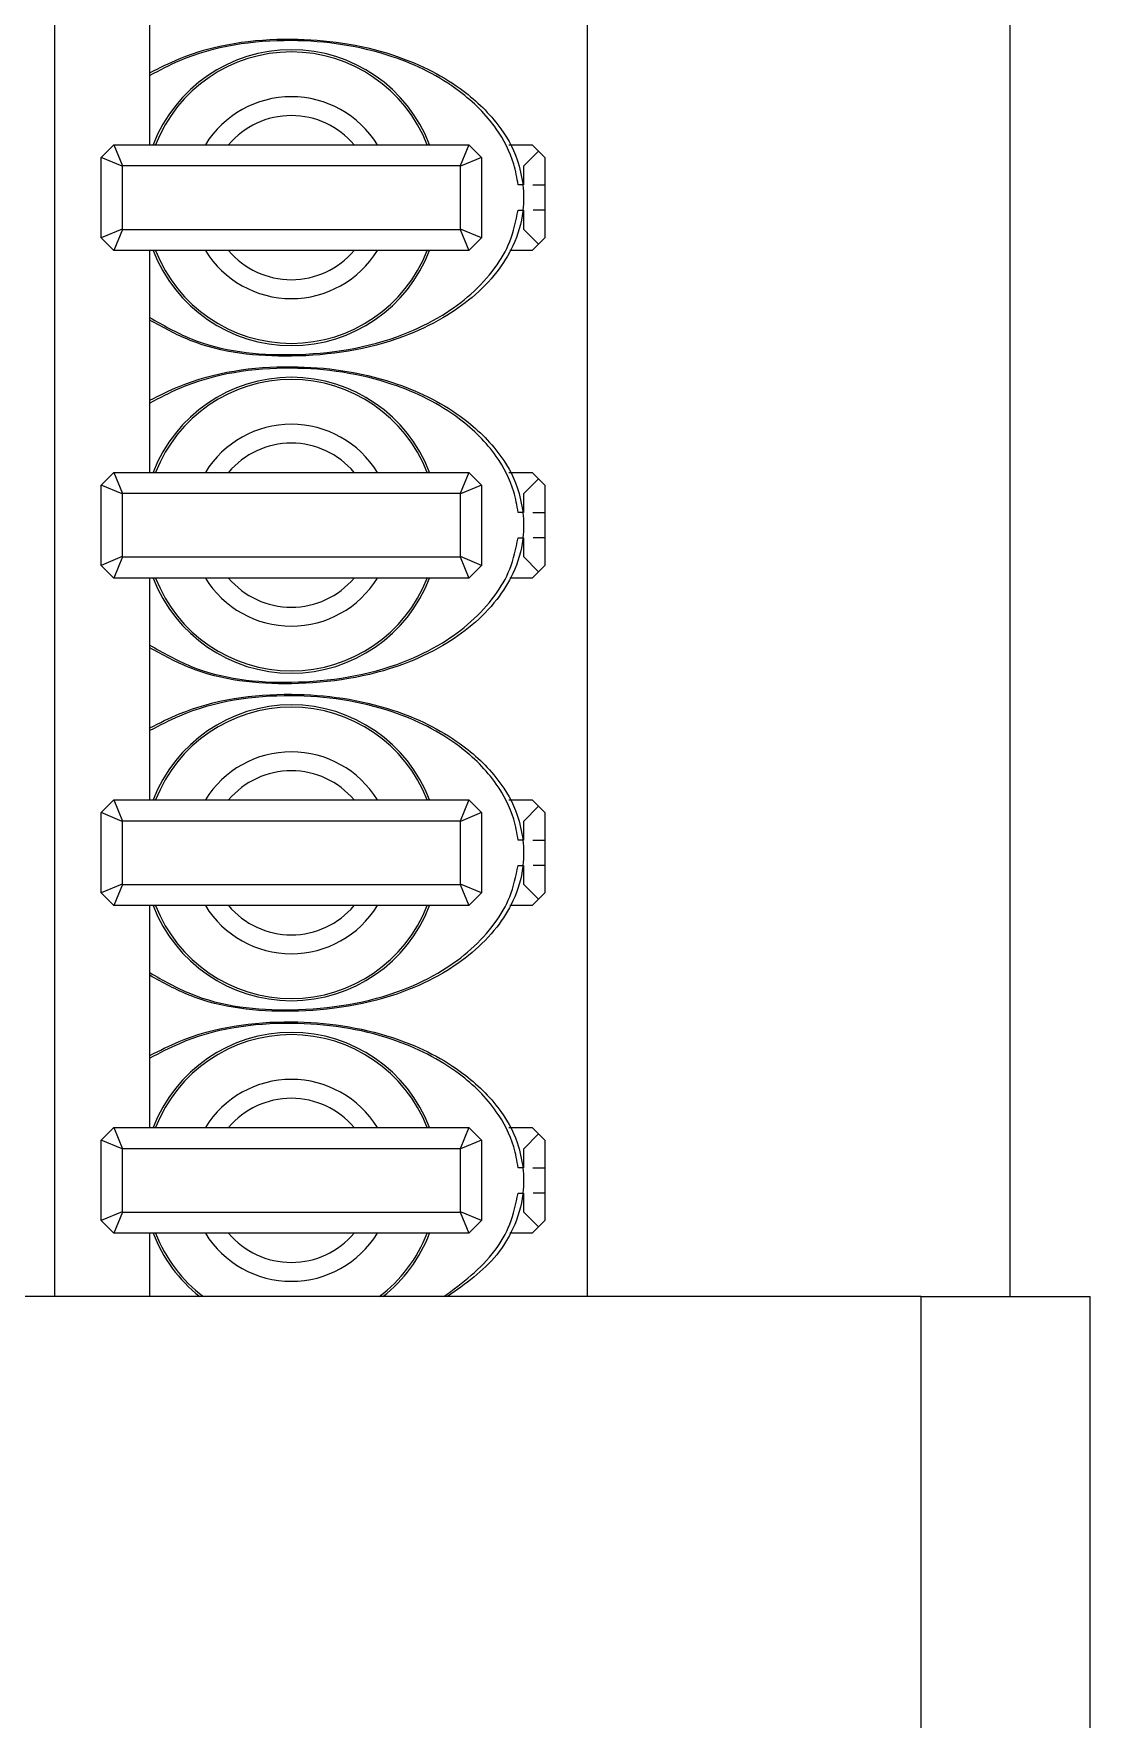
# Model space of a CAD drawing. Header units: millimetres. Extents: x 10 to 584, y 10 to 410.
# Drawn here: x 491.843 to 493.51, y 315.178 to 317.837 of the extents above; entities that cross this region are included whole.
import ezdxf

# ---------------------------------------------------------------- set-up
doc = ezdxf.new("R2010")
doc.units = ezdxf.units.MM

msp = doc.modelspace()

# ---------------------------------------------------------------- linework, layer by layer
at = {"color": 7, "linetype": 'Continuous', "lineweight": 25}
for p, q in [((491.87622, 325.84409), (491.87622, 315.84498)), ((492.71622, 325.84409), (492.71622, 315.84498)), ((493.38289, 325.84409), (493.38289, 315.84498)), ((492.02622, 317.66165), (492.02622, 318.01165)), ((491.94955, 317.64165), (491.96955, 317.66165)), ((491.96955, 317.66165), (492.52955, 317.66165)), ((491.96955, 317.66165), (491.98336, 317.62831)), ((492.52955, 317.66165), (492.51575, 317.62831)), ((492.52955, 317.66165), (492.54955, 317.64165)), ((492.59259, 317.66165), (492.62955, 317.66165)), ((492.61622, 317.62831), (492.63955, 317.65165)), ((492.62955, 317.66165), (492.63955, 317.65165)), ((492.63955, 317.65165), (492.64955, 317.64165)), ((491.98289, 317.62784), (491.94955, 317.64165)), ((491.94955, 317.51498), (491.94955, 317.64165)), ((491.98336, 317.62831), (491.98289, 317.62784)), ((491.98289, 317.62784), (491.98289, 317.52879)), ((492.51575, 317.62831), (491.98336, 317.62831)), ((492.51622, 317.62784), (492.51575, 317.62831)), ((492.54955, 317.64165), (492.51622, 317.62784)), ((492.51622, 317.52879), (492.51622, 317.62784)), ((492.54955, 317.64165), (492.54955, 317.51498)), ((492.61622, 317.59831), (492.61622, 317.62831)), ((492.64955, 317.64165), (492.64955, 317.59831)), ((492.61505, 317.59831), (492.60721, 317.59831)), ((492.60712, 317.55831), (492.61505, 317.55831)), ((492.61622, 317.52831), (492.61622, 317.55831)), ((492.64955, 317.55831), (492.64955, 317.51498)), ((491.98289, 317.52879), (491.94955, 317.51498)), ((491.96955, 317.49498), (491.94955, 317.51498)), ((491.98336, 317.52831), (491.96955, 317.49498)), ((491.98289, 317.52879), (491.98336, 317.52831)), ((491.98336, 317.52831), (492.51575, 317.52831)), ((492.51575, 317.52831), (492.51622, 317.52879)), ((492.51575, 317.52831), (492.52955, 317.49498)), ((492.54955, 317.51498), (492.51622, 317.52879)), ((492.54955, 317.51498), (492.52955, 317.49498)), ((492.63955, 317.50498), (492.61622, 317.52831)), ((492.64955, 317.51498), (492.63955, 317.50498)), ((492.52955, 317.49498), (491.96955, 317.49498)), ((492.02622, 317.14498), (492.02622, 317.49498)), ((492.62955, 317.49498), (492.59433, 317.49498)), ((492.63955, 317.50498), (492.62955, 317.49498)), ((491.94955, 317.12498), (491.96955, 317.14498)), ((491.96955, 317.14498), (492.52955, 317.14498)), ((491.96955, 317.14498), (491.98336, 317.11165)), ((492.52955, 317.14498), (492.51575, 317.11165)), ((492.52955, 317.14498), (492.54955, 317.12498)), ((492.59259, 317.14498), (492.62955, 317.14498)), ((492.62955, 317.14498), (492.63955, 317.13498)), ((491.94955, 316.99831), (491.94955, 317.12498)), ((491.98289, 317.11117), (491.94955, 317.12498)), ((491.98336, 317.11165), (491.98289, 317.11117)), ((491.98289, 317.11117), (491.98289, 317.01212)), ((492.51575, 317.11165), (491.98336, 317.11165)), ((492.51622, 317.11117), (492.51575, 317.11165)), ((492.54955, 317.12498), (492.51622, 317.11117)), ((492.51622, 317.01212), (492.51622, 317.11117)), ((492.54955, 317.12498), (492.54955, 316.99831)), ((492.61622, 317.11165), (492.63955, 317.13498)), ((492.61622, 317.08165), (492.61622, 317.11165)), ((492.63955, 317.13498), (492.64955, 317.12498)), ((492.64955, 317.12498), (492.64955, 317.08165)), ((492.61505, 317.08165), (492.60721, 317.08165)), ((492.60712, 317.04165), (492.61505, 317.04165)), ((492.61622, 317.01165), (492.61622, 317.04165)), ((492.64955, 317.04165), (492.64955, 316.99831)), ((491.98289, 317.01212), (491.94955, 316.99831)), ((491.98336, 317.01165), (491.96955, 316.97831)), ((491.98289, 317.01212), (491.98336, 317.01165)), ((491.98336, 317.01165), (492.51575, 317.01165)), ((492.51575, 317.01165), (492.51622, 317.01212)), ((492.51575, 317.01165), (492.52955, 316.97831)), ((492.54955, 316.99831), (492.51622, 317.01212)), ((492.63955, 316.98831), (492.61622, 317.01165)), ((491.96955, 316.97831), (491.94955, 316.99831)), ((492.52955, 316.97831), (491.96955, 316.97831)), ((492.02622, 316.62831), (492.02622, 316.97831)), ((492.54955, 316.99831), (492.52955, 316.97831)), ((492.62955, 316.97831), (492.59433, 316.97831)), ((492.63955, 316.98831), (492.62955, 316.97831)), ((492.64955, 316.99831), (492.63955, 316.98831)), ((491.94955, 316.60831), (491.96955, 316.62831)), ((491.94955, 316.48165), (491.94955, 316.60831)), ((491.98289, 316.59451), (491.94955, 316.60831)), ((491.96955, 316.62831), (492.52955, 316.62831)), ((491.96955, 316.62831), (491.98336, 316.59498)), ((492.52955, 316.62831), (492.51575, 316.59498)), ((492.54955, 316.60831), (492.51622, 316.59451)), ((492.52955, 316.62831), (492.54955, 316.60831)), ((492.54955, 316.60831), (492.54955, 316.48165)), ((492.59259, 316.62831), (492.62955, 316.62831)), ((492.61622, 316.59498), (492.63955, 316.61831)), ((492.62955, 316.62831), (492.63955, 316.61831)), ((492.63955, 316.61831), (492.64955, 316.60831)), ((492.64955, 316.60831), (492.64955, 316.56498)), ((491.98336, 316.59498), (491.98289, 316.59451)), ((491.98289, 316.59451), (491.98289, 316.49545)), ((492.51575, 316.59498), (491.98336, 316.59498)), ((492.51622, 316.59451), (492.51575, 316.59498)), ((492.51622, 316.49545), (492.51622, 316.59451)), ((492.61622, 316.56498), (492.61622, 316.59498)), ((492.61505, 316.56498), (492.60721, 316.56498)), ((492.60712, 316.52498), (492.61505, 316.52498)), ((492.61622, 316.49498), (492.61622, 316.52498)), ((492.64955, 316.52498), (492.64955, 316.48165)), ((491.98289, 316.49545), (491.94955, 316.48165)), ((491.96955, 316.46165), (491.94955, 316.48165)), ((491.98336, 316.49498), (491.96955, 316.46165)), ((491.98289, 316.49545), (491.98336, 316.49498)), ((491.98336, 316.49498), (492.51575, 316.49498)), ((492.51575, 316.49498), (492.51622, 316.49545)), ((492.51575, 316.49498), (492.52955, 316.46165)), ((492.54955, 316.48165), (492.51622, 316.49545)), ((492.54955, 316.48165), (492.52955, 316.46165)), ((492.63955, 316.47165), (492.61622, 316.49498)), ((492.64955, 316.48165), (492.63955, 316.47165)), ((492.52955, 316.46165), (491.96955, 316.46165)), ((492.02622, 316.11165), (492.02622, 316.46165)), ((492.62955, 316.46165), (492.59433, 316.46165)), ((492.63955, 316.47165), (492.62955, 316.46165)), ((491.94955, 316.09165), (491.96955, 316.11165)), ((491.96955, 316.11165), (492.52955, 316.11165)), ((491.96955, 316.11165), (491.98336, 316.07831)), ((492.52955, 316.11165), (492.51575, 316.07831)), ((492.52955, 316.11165), (492.54955, 316.09165)), ((492.59259, 316.11165), (492.62955, 316.11165)), ((492.61622, 316.07831), (492.63955, 316.10165)), ((492.62955, 316.11165), (492.63955, 316.10165)), ((492.63955, 316.10165), (492.64955, 316.09165)), ((491.94955, 315.96498), (491.94955, 316.09165)), ((491.98289, 316.07784), (491.94955, 316.09165)), ((491.98336, 316.07831), (491.98289, 316.07784)), ((491.98289, 316.07784), (491.98289, 315.97879)), ((492.51575, 316.07831), (491.98336, 316.07831)), ((492.51622, 316.07784), (492.51575, 316.07831)), ((492.54955, 316.09165), (492.51622, 316.07784)), ((492.51622, 315.97879), (492.51622, 316.07784)), ((492.54955, 316.09165), (492.54955, 315.96498)), ((492.61622, 316.04831), (492.61622, 316.07831)), ((492.64955, 316.09165), (492.64955, 316.04831)), ((492.61505, 316.04831), (492.60721, 316.04831)), ((492.60712, 316.00831), (492.61505, 316.00831)), ((492.61622, 315.97831), (492.61622, 316.00831)), ((492.64955, 316.00831), (492.64955, 315.96498)), ((491.98289, 315.97879), (491.94955, 315.96498)), ((491.98336, 315.97831), (491.96955, 315.94498)), ((491.98289, 315.97879), (491.98336, 315.97831)), ((491.98336, 315.97831), (492.51575, 315.97831)), ((492.51575, 315.97831), (492.51622, 315.97879)), ((492.51575, 315.97831), (492.52955, 315.94498)), ((492.54955, 315.96498), (492.51622, 315.97879)), ((492.63955, 315.95498), (492.61622, 315.97831)), ((491.96955, 315.94498), (491.94955, 315.96498)), ((492.52955, 315.94498), (491.96955, 315.94498)), ((492.02622, 315.84498), (492.02622, 315.94498)), ((492.54955, 315.96498), (492.52955, 315.94498)), ((492.62955, 315.94498), (492.59433, 315.94498)), ((492.63955, 315.95498), (492.62955, 315.94498)), ((492.64955, 315.96498), (492.63955, 315.95498)), ((493.24289, 315.84498), (487.97622, 315.84498)), ((493.24289, 314.51165), (493.24289, 315.84498)), ((493.24289, 315.84498), (493.50955, 315.84498)), ((493.50955, 314.51165), (493.50955, 315.84498))]:
    msp.add_line(p, q, dxfattribs=at)
for centre, start, end in [((492.24955, 317.57831), 20.92483, 159.07517), ((492.24955, 317.57831), 200.92483, 339.07517), ((492.24955, 317.06165), 20.92483, 159.07517), ((492.24955, 317.06165), 200.92483, 339.07517), ((492.24955, 316.54498), 20.92483, 159.07517), ((492.24955, 316.54498), 200.92483, 339.07517), ((492.24955, 316.02831), 20.92483, 159.07517), ((492.24955, 316.02831), 200.92483, 231.78679), ((492.24955, 316.02831), 308.21321, 339.07517)]:
    msp.add_arc(centre, 0.23333, start, end, dxfattribs=at)
at = {"color": 59, "linetype": 'Continuous', "lineweight": 25}
for centre, radius, start, end in [((492.24955, 317.57831), 0.22981, 21.26068, 158.73932), ((492.24955, 317.57831), 0.15921, 31.5611, 148.4389), ((492.24955, 317.57831), 0.1294, 40.09101, 139.90899), ((492.24955, 317.57831), 0.22981, 201.26068, 338.73932), ((492.24955, 317.57831), 0.15921, 211.5611, 328.4389), ((492.24955, 317.57831), 0.1294, 220.09101, 319.90899), ((492.24955, 317.06165), 0.22981, 21.26068, 158.73932), ((492.24955, 317.06165), 0.15921, 31.5611, 148.4389), ((492.24955, 317.06165), 0.1294, 40.09101, 139.90899), ((492.24955, 317.06165), 0.22981, 201.26068, 338.73932), ((492.24955, 317.06165), 0.15921, 211.5611, 328.4389), ((492.24955, 317.06165), 0.1294, 220.09101, 319.90899), ((492.24955, 316.54498), 0.22981, 21.26068, 158.73932), ((492.24955, 316.54498), 0.15921, 31.5611, 148.4389), ((492.24955, 316.54498), 0.1294, 40.09101, 139.90899), ((492.24955, 316.54498), 0.22981, 201.26068, 338.73932), ((492.24955, 316.54498), 0.15921, 211.5611, 328.4389), ((492.24955, 316.54498), 0.1294, 220.09101, 319.90899), ((492.24955, 316.02831), 0.22981, 21.26068, 158.73932), ((492.24955, 316.02831), 0.15921, 31.5611, 148.4389), ((492.24955, 316.02831), 0.1294, 40.09101, 139.90899), ((492.24955, 316.02831), 0.22981, 201.26068, 232.91537), ((492.24955, 316.02831), 0.15921, 211.5611, 328.4389), ((492.24955, 316.02831), 0.1294, 220.09101, 319.90899), ((492.24955, 316.02831), 0.22981, 307.08463, 338.73932)]:
    msp.add_arc(centre, radius, start, end, dxfattribs=at)
at = {"color": 7, "linetype": 'Continuous', "lineweight": 25}
for centre in [(492.24955, 317.57831), (492.24955, 317.06165), (492.24955, 316.54498), (492.24955, 316.02831)]:
    msp.add_ellipse(centre, major_axis=(-0.36667, 0), ratio=0.6818182, start_param=3.0615071, end_param=3.2216782, dxfattribs=at)
for points, knots in [([(492.02622, 317.77533), (492.0415, 317.78303), (492.11036, 317.81771), (492.24402, 317.83647), (492.39756, 317.81457), (492.5088, 317.76148), (492.57399, 317.70055), (492.60601, 317.64577), (492.6125, 317.61167), (492.61505, 317.59831)], [0, 0, 0, 0, 0.0734562, 0.3309748, 0.562253, 0.733186, 0.8514207, 0.9417855, 1, 1, 1, 1]), ([(492.63053, 317.59831), (492.63359, 317.59831), (492.64521, 317.59831), (492.64906, 317.59831), (492.64948, 317.59831), (492.64955, 317.59831)], [0, 0, 0, 0, 0.2301759, 0.8737531, 1, 1, 1, 1]), ([(492.61505, 317.55831), (492.61498, 317.55775), (492.61265, 317.53849), (492.60212, 317.50374), (492.56347, 317.44217), (492.50251, 317.39286), (492.39349, 317.34193), (492.2563, 317.32098), (492.1154, 317.33592), (492.04714, 317.37351), (492.02622, 317.38503)], [0, 0, 0, 0, 0.0024244, 0.0832315, 0.1526605, 0.3122964, 0.4103004, 0.6672603, 0.8980368, 1, 1, 1, 1]), ([(492.64955, 317.55831), (492.64867, 317.55831), (492.64736, 317.55831), (492.63501, 317.55831), (492.63093, 317.55831)], [0, 0, 0, 0, 0.6701369, 1, 1, 1, 1]), ([(492.02622, 317.25866), (492.0415, 317.26636), (492.11036, 317.30104), (492.24402, 317.3198), (492.39756, 317.2979), (492.5088, 317.24482), (492.57399, 317.18388), (492.60601, 317.12911), (492.6125, 317.09501), (492.61505, 317.08165)], [0, 0, 0, 0, 0.0734562, 0.3309748, 0.562253, 0.733186, 0.8514207, 0.9417855, 1, 1, 1, 1]), ([(492.63053, 317.08165), (492.63359, 317.08165), (492.64521, 317.08165), (492.64906, 317.08165), (492.64948, 317.08165), (492.64955, 317.08165)], [0, 0, 0, 0, 0.2301759, 0.8737531, 1, 1, 1, 1]), ([(492.61505, 317.04165), (492.61498, 317.04109), (492.61265, 317.02182), (492.60212, 316.98707), (492.56347, 316.9255), (492.50251, 316.87619), (492.39349, 316.82527), (492.2563, 316.80431), (492.1154, 316.81926), (492.04714, 316.85685), (492.02622, 316.86836)], [0, 0, 0, 0, 0.0024244, 0.0832315, 0.1526605, 0.3122964, 0.4103004, 0.6672603, 0.8980368, 1, 1, 1, 1]), ([(492.64955, 317.04165), (492.64867, 317.04165), (492.64736, 317.04165), (492.63501, 317.04165), (492.63093, 317.04165)], [0, 0, 0, 0, 0.6701369, 1, 1, 1, 1]), ([(492.02622, 316.74199), (492.0415, 316.74969), (492.11036, 316.78437), (492.24402, 316.80314), (492.39756, 316.78123), (492.5088, 316.72815), (492.57399, 316.66721), (492.60601, 316.61244), (492.6125, 316.57834), (492.61505, 316.56498)], [0, 0, 0, 0, 0.0734562, 0.3309748, 0.562253, 0.733186, 0.8514207, 0.9417855, 1, 1, 1, 1]), ([(492.63053, 316.56498), (492.63359, 316.56498), (492.64521, 316.56498), (492.64906, 316.56498), (492.64948, 316.56498), (492.64955, 316.56498)], [0, 0, 0, 0, 0.2301759, 0.8737531, 1, 1, 1, 1]), ([(492.61505, 316.52498), (492.61498, 316.52442), (492.61265, 316.50515), (492.60212, 316.47041), (492.56347, 316.40883), (492.50251, 316.35953), (492.39349, 316.3086), (492.2563, 316.28764), (492.1154, 316.30259), (492.04714, 316.34018), (492.02622, 316.3517)], [0, 0, 0, 0, 0.0024244, 0.0832315, 0.1526605, 0.3122964, 0.4103004, 0.6672603, 0.8980368, 1, 1, 1, 1]), ([(492.64955, 316.52498), (492.64867, 316.52498), (492.64736, 316.52498), (492.63501, 316.52498), (492.63093, 316.52498)], [0, 0, 0, 0, 0.6701369, 1, 1, 1, 1]), ([(492.02622, 316.22533), (492.0415, 316.23303), (492.11036, 316.26771), (492.24402, 316.28647), (492.39756, 316.26457), (492.5088, 316.21148), (492.57399, 316.15055), (492.60601, 316.09577), (492.6125, 316.06167), (492.61505, 316.04831)], [0, 0, 0, 0, 0.0734562, 0.3309748, 0.562253, 0.733186, 0.8514207, 0.9417855, 1, 1, 1, 1]), ([(492.63053, 316.04831), (492.63359, 316.04831), (492.64521, 316.04831), (492.64906, 316.04831), (492.64948, 316.04831), (492.64955, 316.04831)], [0, 0, 0, 0, 0.2301759, 0.8737531, 1, 1, 1, 1]), ([(492.61505, 316.00831), (492.61498, 316.00775), (492.61265, 315.98849), (492.60203, 315.95389), (492.56559, 315.89427), (492.52403, 315.86489), (492.49588, 315.84498)], [0, 0, 0, 0, 0.008124, 0.2788981, 0.5115458, 1, 1, 1, 1]), ([(492.64955, 316.00831), (492.64867, 316.00831), (492.64736, 316.00831), (492.63501, 316.00831), (492.63093, 316.00831)], [0, 0, 0, 0, 0.6701369, 1, 1, 1, 1])]:
    msp.add_open_spline(points, degree=3, knots=knots, dxfattribs=at)
at = {"color": 59, "linetype": 'Continuous', "lineweight": 25}
for points, knots in [([(492.60721, 317.59831), (492.60529, 317.60936), (492.59983, 317.6408), (492.57163, 317.69457), (492.50826, 317.75737), (492.39748, 317.81194), (492.244, 317.83422), (492.11005, 317.81488), (492.04159, 317.77901), (492.02622, 317.77096)], [0, 0, 0, 0, 0.0485598, 0.138277, 0.2581916, 0.4311444, 0.6646951, 0.9247029, 1, 1, 1, 1]), ([(492.02622, 317.38926), (492.04721, 317.37725), (492.11509, 317.33843), (492.25641, 317.32325), (492.39343, 317.3448), (492.50181, 317.39722), (492.56083, 317.44806), (492.59696, 317.50917), (492.60366, 317.54156), (492.60712, 317.55831)], [0, 0, 0, 0, 0.104358, 0.3375039, 0.5970609, 0.6961739, 0.857456, 0.9262907, 1, 1, 1, 1]), ([(492.60721, 317.08165), (492.60529, 317.09269), (492.59983, 317.12413), (492.57163, 317.17791), (492.50826, 317.2407), (492.39748, 317.29527), (492.244, 317.31755), (492.11005, 317.29821), (492.04159, 317.26234), (492.02622, 317.25429)], [0, 0, 0, 0, 0.0485598, 0.138277, 0.2581916, 0.4311444, 0.6646951, 0.9247029, 1, 1, 1, 1]), ([(492.02622, 316.87259), (492.04721, 316.86059), (492.11509, 316.82177), (492.25641, 316.80658), (492.39343, 316.82814), (492.50181, 316.88055), (492.56083, 316.9314), (492.59696, 316.9925), (492.60366, 317.02489), (492.60712, 317.04165)], [0, 0, 0, 0, 0.104358, 0.3375039, 0.5970609, 0.6961739, 0.857456, 0.9262907, 1, 1, 1, 1]), ([(492.60721, 316.56498), (492.60529, 316.57602), (492.59983, 316.60746), (492.57163, 316.66124), (492.50826, 316.72404), (492.39748, 316.77861), (492.244, 316.80089), (492.11005, 316.78154), (492.04159, 316.74568), (492.02622, 316.73762)], [0, 0, 0, 0, 0.0485598, 0.138277, 0.2581916, 0.4311444, 0.6646951, 0.9247029, 1, 1, 1, 1]), ([(492.02622, 316.35592), (492.04721, 316.34392), (492.11509, 316.3051), (492.25641, 316.28992), (492.39343, 316.31147), (492.50181, 316.36389), (492.56083, 316.41473), (492.59696, 316.47583), (492.60366, 316.50823), (492.60712, 316.52498)], [0, 0, 0, 0, 0.104358, 0.3375039, 0.5970609, 0.6961739, 0.857456, 0.9262907, 1, 1, 1, 1]), ([(492.60721, 316.04831), (492.60529, 316.05936), (492.59983, 316.0908), (492.57163, 316.14457), (492.50826, 316.20737), (492.39748, 316.26194), (492.244, 316.28422), (492.11005, 316.26488), (492.04159, 316.22901), (492.02622, 316.22096)], [0, 0, 0, 0, 0.0485598, 0.138277, 0.2581916, 0.4311444, 0.6646951, 0.9247029, 1, 1, 1, 1]), ([(492.48997, 315.84498), (492.51938, 315.86687), (492.56168, 315.89835), (492.5969, 315.95927), (492.60364, 315.9916), (492.60712, 316.00831)], [0, 0, 0, 0, 0.5240527, 0.7538883, 1, 1, 1, 1])]:
    msp.add_open_spline(points, degree=3, knots=knots, dxfattribs=at)
at = {"color": 7, "linetype": 'Continuous', "lineweight": 25}
for points in [[(492.64955, 317.59831), (492.64955, 317.59165), (492.64955, 317.57831), (492.64955, 317.56498), (492.64955, 317.55831)], [(492.64955, 317.08165), (492.64955, 317.07498), (492.64955, 317.06165), (492.64955, 317.04831), (492.64955, 317.04165)], [(492.64955, 316.56498), (492.64955, 316.55831), (492.64955, 316.54498), (492.64955, 316.53165), (492.64955, 316.52498)], [(492.64955, 316.04831), (492.64955, 316.04165), (492.64955, 316.02831), (492.64955, 316.01498), (492.64955, 316.00831)]]:
    msp.add_open_spline(points, degree=3, dxfattribs=at)

doc.saveas('drawing.dxf')
